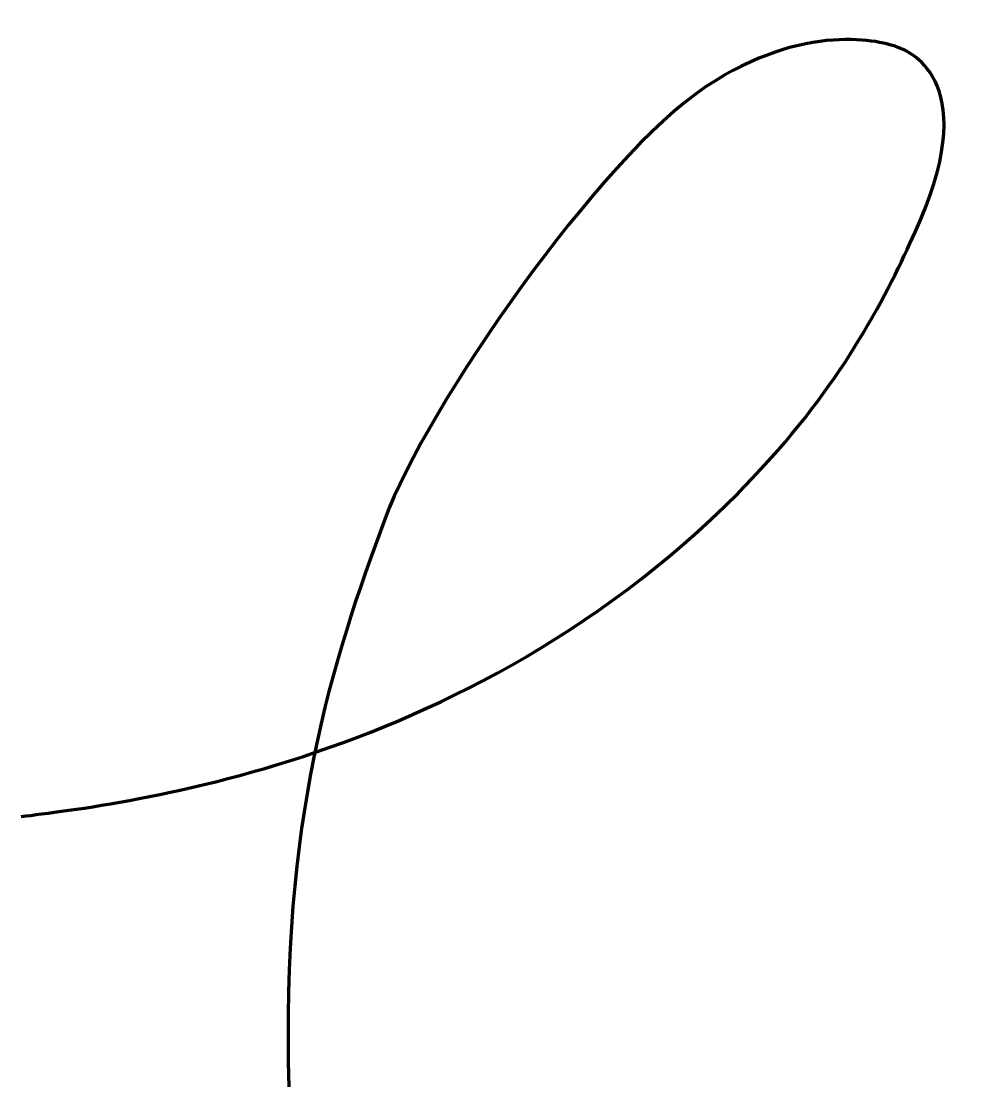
# Model space of a CAD drawing. Extents: x 1242 to 1903, y -1460 to -728.
import ezdxf

# ---------------------------------------------------------------- set-up
doc = ezdxf.new("R2010")
doc.units = 0
doc.header["$MEASUREMENT"] = 0
doc.layers.add('langlock_path', color=7, linetype='Continuous', lineweight=0)

msp = doc.modelspace()

# ---------------------------------------------------------------- linework, layer by layer
at = {"layer": 'langlock_path', "color": 7, "lineweight": 140}
msp.add_open_spline([(1241.97, -1274.45), (1305.14, -1266.14), (1571.12, -1239.76), (1762.19, -1022.58), (1814.45, -963.18), (1843.2, -903.14), (1859.51, -865.53), (1902.82, -765.63), (1849.04, -747.65), (1845.27, -746.05), (1833.69, -741.14), (1780.39, -727.85), (1712.35, -772.95), (1639.63, -821.15), (1520.55, -992.85), (1491.99, -1069.66), (1455.34, -1168.26), (1420.22, -1278), (1425.93, -1460.12)], degree=3, knots=[0, 0, 0, 0, 1, 1, 1, 2, 2, 2, 3, 3, 3, 4, 4, 4, 5, 5, 5, 6, 6, 6, 6], dxfattribs=at)

doc.saveas('drawing.dxf')
